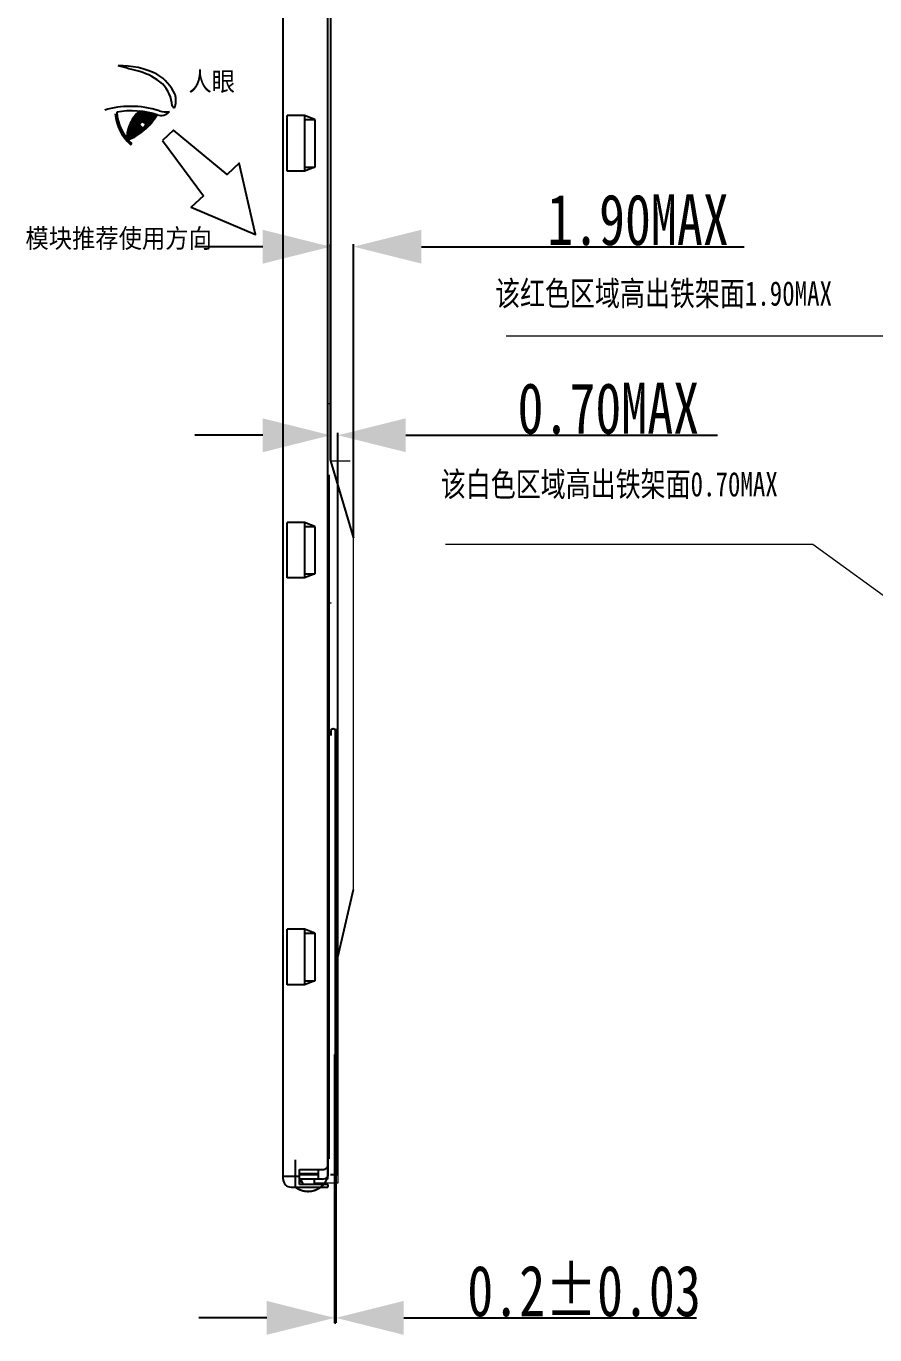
# Model space of a CAD drawing. Header units: millimetres. Extents: x -82 to 775, y -85 to 526.
# Drawn here: x 368.9 to 431.4, y 296.6 to 393.1 of the extents above; entities that cross this region are included whole.
import ezdxf

# ---------------------------------------------------------------- set-up
doc = ezdxf.new("R2010")
doc.units = ezdxf.units.MM
doc.header["$LTSCALE"] = 40.8375
doc.header["$PDMODE"] = 3
doc.header["$PDSIZE"] = 0.3125
doc.linetypes.add('CENTER', pattern=[0.6, 0.375, -0.075, 0.075, -0.075])
doc.layers.get('0').update_dxf_attribs({"linetype": 'CONTINUOUS'})
doc.layers.get('DEFPOINTS').update_dxf_attribs({"linetype": 'CONTINUOUS'})
doc.layers.add('EP', color=3, linetype='CONTINUOUS', true_color=0x00ff00)
doc.layers.add('TJ', color=150, linetype='CONTINUOUS')
doc.layers.add('TOP', color=20, linetype='CONTINUOUS')
doc.styles.get("Standard").update_dxf_attribs({"font": 'txt', "width": 0.75})
doc.styles.add('STYLE1', font='SimSun.ttf', dxfattribs={"width": 0.9})
doc.dimstyles.new('DIMSTYLE_3', dxfattribs={"dimtxt": 3.75, "dimasz": 5, "dimexe": 0.18, "dimexo": 0.0625, "dimgap": 0.09, "dimtad": 1, "dimzin": 0, "dimdsep": 46, "dimtxsty": 'Standard', "dimblk": '_FILLED', "dimblk1": '_FILLED', "dimblk2": '_FILLED', "dimcen": 0.09, "dimadec": 0, "dimazin": 0, "dimtp": 0.1, "dimtm": 0.1, "dimtfac": 1, "dimtofl": 0, "dimtmove": 0, "dimatfit": 3, "dimldrblk": '_FILLED', "dimfxl": 0, "dimtolj": 1, "dimtzin": 0, "dimarcsym": 0})
doc.dimstyles.get("Standard").update_dxf_attribs({"dimtxt": 3.75, "dimasz": 2, "dimexe": 0.18, "dimexo": 0.0625, "dimgap": 0.09, "dimtad": 1, "dimzin": 0, "dimdsep": 46, "dimtxsty": 'Standard', "dimblk": '_FILLED', "dimblk1": '_FILLED', "dimblk2": '_FILLED', "dimcen": 0.09, "dimadec": 0, "dimazin": 0, "dimtol": 1, "dimtp": 0.01, "dimtm": 0.01, "dimtfac": 1, "dimtofl": 0, "dimtmove": 0, "dimatfit": 3, "dimldrblk": '_FILLED', "dimfxl": 0, "dimtolj": 1, "dimtzin": 0, "dimarcsym": 0})

# ---------------------------------------------------------------- blocks, each defined once
blk = doc.blocks.new('_FILLED')
at = {"color": 0, "linetype": 'ByBlock'}
blk.add_solid([(0, 0), (-1, 0.25), (-1, -0.25)], dxfattribs=at)
blk = doc.blocks.new('*D15')
at = {"color": 0, "linetype": 'Continuous', "lineweight": -2}
for p, q in [((391.599, 300.757), (391.599, 297.636)), ((391.699, 300.62), (391.699, 297.636)), ((386.599, 297.816), (381.599, 297.816)), ((396.699, 297.816), (418.285, 297.816))]:
    blk.add_line(p, q, dxfattribs=at)
at = {"layer": 'DEFPOINTS', "color": 0, "linetype": 'Continuous', "lineweight": 0}
for p in [(391.599, 300.82), (391.699, 300.683), (391.699, 297.816)]:
    blk.add_point(p, dxfattribs=at)
at = {"color": 0, "linetype": 'Continuous', "lineweight": -2, "xscale": 5, "yscale": 5, "zscale": 5}
blk.add_blockref('_FILLED', (391.599, 297.816), dxfattribs=at)
at = {"color": 0, "linetype": 'Continuous', "lineweight": -2, "xscale": 5, "yscale": 5, "zscale": 5, "rotation": 180}
blk.add_blockref('_FILLED', (391.699, 297.816), dxfattribs=at)
at = {"color": 1, "linetype": 'Continuous', "insert": (409.992, 299.781), "char_height": 3.75, "attachment_point": 5}
blk.add_mtext('\\A1;0.2%%p0.03', dxfattribs=at)
blk = doc.blocks.new('A$C4F73579D')
at = {"layer": 'EP', "linetype": 'CENTER'}
h = blk.add_hatch(dxfattribs=at)
h.set_pattern_fill('ANSI31', color=1, scale=0.175, angle=279.16546, style=0)
h.set_pattern_definition([(324.1654579, (-1808.87271, 617.79128), (0.012806643, 0.01773430349), [])])
h.paths.add_polyline_path([(-6.48, 4.663, 0.207903), (-7.409, 2.676, 0.017884), (-7.366, 2.617, 0.006365), (-7.311, 2.553, 0.166795), (-5.17, 4.4, 0.052434)])
h.paths.add_polyline_path([(-6.12, 3.822), (-5.97, 3.722), (-6.082, 3.556, -0.114822), (-6.194, 3.451, -0.275746), (-6.339, 3.518, 0.034651), (-6.488, 3.668, -0.062764), (-6.336, 3.862, -0.227291)], flags=16)
at = {"color": 1}
blk.add_lwpolyline([(-4.772, 2.512), (-1.74, -1.574), (-2.644, -2.421), (2.086, -4.423), (0.894, 0.838), (0, 0), (-3.962, 3.271), (-4.772, 2.512)], close=True, dxfattribs=at)
at = {"layer": 'EP', "color": 1, "linetype": 'CENTER'}
for points in [[(-7.409, 2.676, -0.207903), (-6.48, 4.663, -0.052434), (-5.17, 4.4, -0.166795), (-7.311, 2.553, -0.038656)], [(-6.488, 3.668, -0.062764), (-6.336, 3.862, -0.206536), (-6.136, 3.833), (-5.97, 3.722), (-6.082, 3.556, -0.114822), (-6.194, 3.451, -0.275746), (-6.339, 3.518, 0.034651)]]:
    blk.add_lwpolyline(points, format="xyb", close=True, dxfattribs=at)
at = {"layer": 'EP', "color": 1}
for centre, radius, start, end in [((-25.423, -62.269), 72.391, 74.79647, 76.11299), ((-7.799, 2.225), 5.79, 63.05982, 92.34875), ((-7.601, 3.471), 4.278, 48.73921, 74.23627), ((-6.746, 4.653), 3.152, 23.06737, 60.13342), ((-6.678, 4.85), 2.642, 4.72189, 44.05976), ((-5.172, 5.447), 1.398, 337.36615, 18.39185), ((-7.312, -0.453), 5.472, 88.14472, 108.32285), ((-6.982, -1.164), 6.181, 71.38344, 91.41446), ((-3.818, 5.138), 0.238, 197.45009, 254.19709), ((-4.8, 4.781), 3.471, 185.18683, 227.26238), ((-7.078, -1.698), 6.39, 72.6235, 99.5658), ((-4.804, 4.76), 3.339, 182.69917, 227.39262), ((-4.898, 5.222), 0.866, 251.73033, 318.14578), ((-4.547, 5.947), 1.335, 249.75019, 282.68449), ((-7.119, 2.278), 0.0589, 231.2608, 24.49086)]:
    blk.add_arc(centre, radius, start, end, dxfattribs=at)
at = {"layer": 'TOP', "style": 'STYLE1', "width": 0.9}
for s, p in [('人眼', (-2.858, 6.163)), ('模块推荐使用方向', (-14.876, -5.408))]:
    blk.add_text(s, height=1.4, dxfattribs=at).set_placement(p)
blk = doc.blocks.new('*D86')
at = {"color": 0, "linetype": 'Continuous', "lineweight": -2}
for p, q in [((386.299, 376.815), (381.299, 376.815)), ((391.299, 361.073), (391.299, 376.995)), ((392.999, 355.373), (392.999, 376.995)), ((397.999, 376.815), (421.791, 376.815))]:
    blk.add_line(p, q, dxfattribs=at)
at = {"layer": 'DEFPOINTS', "color": 0, "linetype": 'Continuous', "lineweight": 0}
for p in [(392.999, 376.815), (391.299, 361.011), (392.999, 355.311)]:
    blk.add_point(p, dxfattribs=at)
at = {"color": 0, "linetype": 'Continuous', "lineweight": -2, "xscale": 5, "yscale": 5, "zscale": 5}
blk.add_blockref('_FILLED', (391.299, 376.815), dxfattribs=at)
at = {"color": 0, "linetype": 'Continuous', "lineweight": -2, "xscale": 5, "yscale": 5, "zscale": 5, "rotation": 180}
blk.add_blockref('_FILLED', (392.999, 376.815), dxfattribs=at)
at = {"color": 0, "linetype": 'Continuous', "insert": (413.967, 378.78), "char_height": 3.75, "attachment_point": 5}
blk.add_mtext('\\A1;1.90MAX', dxfattribs=at)
blk = doc.blocks.new('*D87')
at = {"color": 0, "linetype": 'Continuous', "lineweight": -2}
for p, q in [((386.299, 362.906), (381.299, 362.906)), ((391.299, 361.073), (391.299, 363.086)), ((391.849, 324.472), (391.849, 363.086)), ((396.849, 362.906), (419.842, 362.906))]:
    blk.add_line(p, q, dxfattribs=at)
at = {"layer": 'DEFPOINTS', "color": 0, "linetype": 'Continuous', "lineweight": 0}
for p in [(391.299, 362.906), (391.299, 361.011), (391.849, 324.409)]:
    blk.add_point(p, dxfattribs=at)
at = {"color": 0, "linetype": 'Continuous', "lineweight": -2, "xscale": 5, "yscale": 5, "zscale": 5}
blk.add_blockref('_FILLED', (391.299, 362.906), dxfattribs=at)
at = {"color": 0, "linetype": 'Continuous', "lineweight": -2, "xscale": 5, "yscale": 5, "zscale": 5, "rotation": 180}
blk.add_blockref('_FILLED', (391.849, 362.906), dxfattribs=at)
at = {"color": 0, "linetype": 'Continuous', "insert": (411.783, 364.871), "char_height": 3.75, "attachment_point": 5}
blk.add_mtext('\\A1;0.70MAX', dxfattribs=at)
blk = doc.blocks.new('A$C4CB51997')
at = {"layer": 'TJ', "color": 0}
for p, q in [((0, -2.05), (0, 2.05)), ((0, -2.05), (0, 2.05)), ((1.277, 2.05), (0, 2.05)), ((1.277, 2.05), (1.277, -2.05)), ((2.033, 1.75), (1.277, 2.05)), ((1.277, 1.75), (2.033, 1.75)), ((2.033, 1.75), (2.033, -1.75)), ((1.277, -1.75), (2.033, -1.75)), ((2.033, -1.75), (1.277, -2.05)), ((1.277, -2.05), (0, -2.05)), ((0, -32.05), (0, -27.95)), ((1.277, -27.95), (0, -27.95)), ((1.277, -27.95), (1.277, -32.05)), ((2.033, -28.25), (1.277, -27.95)), ((1.277, -28.25), (2.033, -28.25)), ((2.033, -28.25), (2.033, -31.75)), ((1.277, -31.75), (2.033, -31.75)), ((2.033, -31.75), (1.277, -32.05)), ((1.277, -32.05), (0, -32.05)), ((0, -62.05), (0, -57.95)), ((1.277, -57.95), (0, -57.95)), ((1.277, -57.95), (1.277, -62.05)), ((2.033, -58.25), (1.277, -57.95)), ((1.277, -58.25), (2.033, -58.25)), ((2.033, -58.25), (2.033, -61.75)), ((1.277, -61.75), (2.033, -61.75)), ((2.033, -61.75), (1.277, -62.05)), ((1.277, -62.05), (0, -62.05)), ((0, -92.05), (0, -87.95)), ((1.277, -87.95), (0, -87.95)), ((1.277, -87.95), (1.277, -92.05)), ((2.033, -88.25), (1.277, -87.95)), ((1.277, -88.25), (2.033, -88.25)), ((2.033, -88.25), (2.033, -91.75)), ((1.277, -92.05), (0, -92.05)), ((1.277, -91.75), (2.033, -91.75)), ((2.033, -91.75), (1.277, -92.05))]:
    blk.add_line(p, q, dxfattribs=at)
blk = doc.blocks.new('A$C4E5E4862')
at = {"linetype": 'Continuous'}
for p, q in [((-1.7, 18.651), (0, 12.951)), ((-1.15, -17.951), (0, -12.951)), ((-1.15, -33.978), (-1.15, -17.951)), ((-1.7, -33.978), (-1.15, -33.978))]:
    blk.add_line(p, q, dxfattribs=at)
at = {"lineweight": 0}
blk.add_line((0, -12.951), (0, 12.951), dxfattribs=at)

msp = doc.modelspace()

# ---------------------------------------------------------------- linework, layer by layer
at = {"color": 7, "linetype": 'Continuous'}
for p, q in [((387.799, 308.057), (387.799, 425.557)), ((391.299, 425.157), (391.299, 361.011)), ((391.099, 309.057), (391.099, 424.557)), ((391.299, 350.557), (391.349, 350.557)), ((391.099, 308.857), (391.009, 308.857)), ((387.799, 308.257), (388.999, 308.257)), ((388.999, 308.757), (390.799, 308.757)), ((388.999, 307.657), (388.999, 308.757)), ((388.999, 308.457), (390.399, 308.457)), ((390.399, 308.357), (388.999, 308.357)), ((390.699, 308.057), (388.999, 308.057)), ((389.145, 307.957), (388.999, 307.957)), ((389.099, 308.457), (389.099, 308.357)), ((389.974, 308.357), (390.05, 308.418)), ((390.099, 308.057), (390.099, 307.757)), ((390.399, 308.757), (390.399, 308.057)), ((388.399, 307.457), (391.099, 307.457)), ((389.207, 307.857), (388.999, 307.857)), ((391.099, 307.657), (388.999, 307.657)), ((391.099, 307.657), (391.099, 307.457)), ((391.599, 297.457), (391.699, 297.457))]:
    msp.add_line(p, q, dxfattribs=at)
at = {"color": 42, "lineweight": 0}
msp.add_line((391.299, 374.798), (391.299, 373.788), dxfattribs=at)
at = {"lineweight": 0}
for p, q in [((391.099, 365.248), (391.199, 365.248)), ((391.849, 324.409), (391.849, 307.757)), ((391.849, 307.757), (391.299, 307.757))]:
    msp.add_line(p, q, dxfattribs=at)
at = {"color": 0, "lineweight": 0}
for p, q in [((391.099, 361.011), (391.099, 308.057)), ((391.099, 308.057), (390.099, 308.057)), ((391.849, 307.757), (390.099, 307.757))]:
    msp.add_line(p, q, dxfattribs=at)
at = {"color": 1, "lineweight": 0}
msp.add_line((391.299, 361.011), (392.649, 361.011), dxfattribs=at)
at = {"color": 4, "lineweight": 0}
msp.add_line((392.649, 361.011), (392.749, 361.011), dxfattribs=at)
at = {"color": 3, "linetype": 'Continuous'}
for p, q in [((391.699, 341.248), (391.699, 297.457)), ((391.599, 317.248), (391.599, 308.057)), ((391.599, 308.057), (391.599, 297.457))]:
    msp.add_line(p, q, dxfattribs=at)
at = {"color": 3, "lineweight": 0, "const_width": 0.15, "flags": 128}
for points in [[(388.709, 309.482), (388.709, 307.457, 0.538851), (391.099, 308.257), (391.099, 360.011)], [(391.662, 297.457), (391.662, 341.132, 0.746859), (391.324, 341.132), (391.324, 340.748)]]:
    msp.add_lwpolyline(points, format="xyb", dxfattribs=at)
msp.add_lwpolyline([(391.179, 360.011), (391.179, 309.529)], dxfattribs=at)
at = {"color": 7, "linetype": 'Continuous'}
for centre, radius, start, end in [((390.799, 309.057), 0.3, 270, 360), ((388.399, 308.057), 0.6, 180, 270), ((390.449, 308.422), 1.398, 195.12033, 213.46172), ((390.699, 308.657), 0.6, 270, 311.81031)]:
    msp.add_arc(centre, radius, start, end, dxfattribs=at)

# ---------------------------------------------------------------- block references
at = {"color": 0, "lineweight": 0}
for name, p in [('A$C4CB51997', (388.099, 414.432)), ('A$C4E5E4862', (392.999, 342.36))]:
    msp.add_blockref(name, p, dxfattribs=at)
at = {"color": 3, "lineweight": 0}
msp.add_blockref('A$C4F73579D', (383.679, 382.139), dxfattribs=at)

# ---------------------------------------------------------------- texts
at = {"color": 1, "lineweight": 0, "char_height": 1.8, "width": 375.65053, "attachment_point": 1}
for s, insert in [('{\\fSimSun|b0|i0|c134|p54;该红色区域高出铁架面1.90}MAX', (403.432, 374.267)), ('{\\fSimSun|b0|i0|c134|p54;该白色区域高出铁架面0.70}MAX', (399.432, 360.197))]:
    msp.add_mtext(s, dxfattribs=dict(at, insert=insert))

# ---------------------------------------------------------------- dimensions: what is measured, and where the dimension line sits
at = {"color": 2, "linetype": 'Continuous'}
for base, p1, p2, text, picture, middle in [((392.999, 376.815), (391.299, 361.011), (392.999, 355.311), '1.90MAX', '*D86', (413.967, 376.815)), ((391.299, 362.906), (391.849, 324.409), (391.299, 361.011), '0.70MAX', '*D87', (411.783, 362.906))]:
    dim = msp.add_linear_dim(base=base, p1=p1, p2=p2, text=text, dimstyle='DIMSTYLE_3', dxfattribs=at)
    dim.commit()
    dim.dimension.update_dxf_attribs({"geometry": picture, "text_midpoint": middle, "dimtype": 160})
dim = msp.add_linear_dim(base=(391.699, 297.816), p1=(391.599, 300.82), p2=(391.699, 300.683), text='0.2%%p0.03', dimstyle='DIMSTYLE_3', override={"dimclrt": 1}, dxfattribs=at)
dim.commit()
dim.dimension.update_dxf_attribs({"geometry": '*D15', "text_midpoint": (409.992, 297.816), "dimtype": 160})

# ---------------------------------------------------------------- leaders
at = {"color": 0, "lineweight": 0}
for points in [[(497.843, 350.791), (432.485, 370.225), (404.238, 370.225)], [(473.075, 321.315), (426.864, 354.841), (399.77, 354.841)]]:
    msp.add_leader(points, dimstyle='Standard', override={"dimasz": 5, "dimexe": 13.365, "dimexo": 4.640625, "dimgap": 0.09, "dimtad": 0, "dimtih": 1, "dimtoh": 1, "dimdec": 4, "dimdsep": 0, "dimcen": 6.6825, "dimtdec": 4, "dimlwd": 0, "dimlwe": 0}, dxfattribs=at)

doc.saveas('drawing.dxf')
